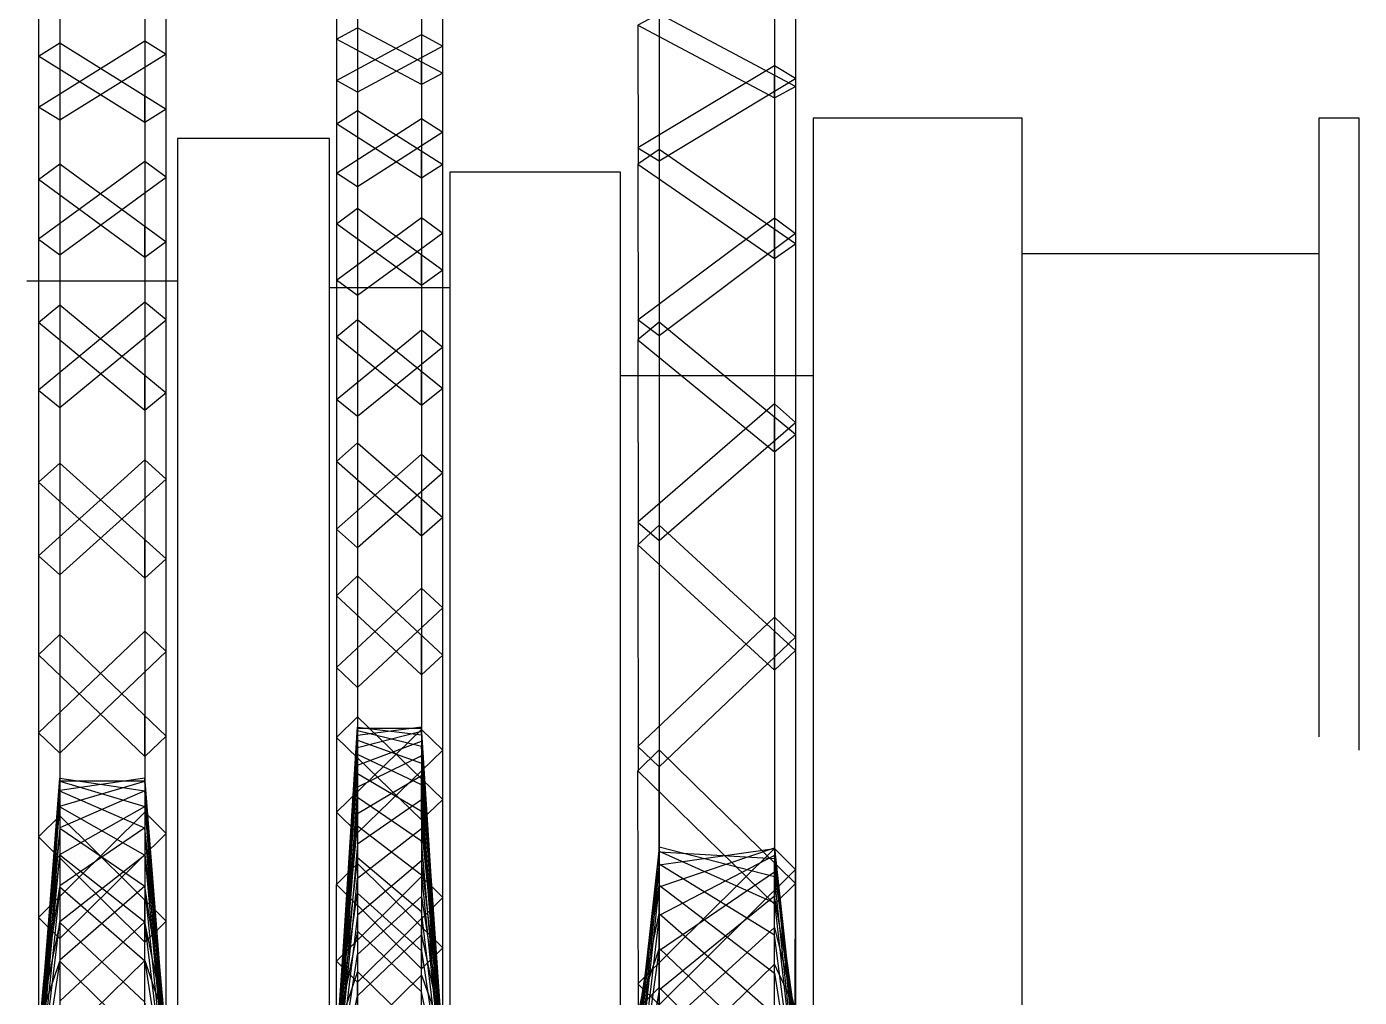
# Model space of a CAD drawing. Header units: millimetres. Extents: x -300 to 383236, y -195106 to -144646.
# Drawn here: x 27391 to 27612.2, y -163190.2 to -163029 of the extents above; entities that cross this region are included whole.
import ezdxf

# ---------------------------------------------------------------- set-up
doc = ezdxf.new("R2010")
doc.units = ezdxf.units.MM
doc.header["$LTSCALE"] = 60
doc.layers.add('EQUIPMENT', color=253, linetype='Continuous', lineweight=0)

# ---------------------------------------------------------------- blocks, each defined once
blk = doc.blocks.new('A$Cc6299706')
at = {"layer": 'EQUIPMENT', "lineweight": -3}
blk.add_lwpolyline([(-44964.73, 31713.33, 1), (-43530.33, 32097.68, 1)], format="xyb", close=True, dxfattribs=at)
for points in [[(-43925.82, 31897.75), (-43925.82, 31928.64), (-43925.82, 31959.32), (-43925.82, 31988.77), (-43925.82, 32016.34), (-43925.82, 32041.42), (-43925.82, 32063.45), (-43925.82, 32081.93)], [(-43929.36, 32080.16), (-43929.36, 32061.24), (-43947.04, 32072.28), (-43943.5, 32074.48), (-43925.82, 32063.45), (-43929.36, 32061.24), (-43929.36, 32038.83), (-43947.04, 32051.8), (-43943.5, 32054.39), (-43925.82, 32041.42), (-43929.36, 32038.83), (-43929.36, 32013.42), (-43947.04, 32028.03), (-43943.5, 32030.96), (-43925.82, 32016.34), (-43929.36, 32013.42), (-43929.36, 31985.58), (-43947.04, 32001.52), (-43943.5, 32004.7), (-43925.82, 31988.77), (-43929.36, 31985.58), (-43929.36, 31955.94), (-43947.04, 31972.84), (-43943.5, 31976.21), (-43925.82, 31959.32), (-43929.36, 31955.94), (-43929.36, 31925.15)], [(-43943.5, 32113.78), (-43943.5, 31951.86)], [(-43943.5, 32112.24), (-43943.5, 31950.29)], [(-43943.5, 32110.65), (-43943.5, 31952.38)], [(-43943.5, 32106.06), (-43943.5, 31947.69)], [(-43943.5, 32102.93), (-43943.5, 31951.84)], [(-43879.89, 31899.37), (-43879.89, 31924.18), (-43879.89, 31948.84), (-43879.89, 31972.8), (-43879.89, 31995.67), (-43879.89, 32017.1), (-43879.89, 32036.74), (-43879.89, 32054.27), (-43879.89, 32069.44), (-43879.89, 32081.98)], [(-43883.43, 32080.49), (-43883.43, 32067.55), (-43897.57, 32075.09), (-43894.04, 32076.97), (-43879.89, 32069.44), (-43883.43, 32067.55), (-43883.43, 32052.03), (-43897.57, 32061.01), (-43894.04, 32063.25), (-43879.89, 32054.27), (-43883.43, 32052.03), (-43883.43, 32034.17), (-43897.57, 32044.45), (-43894.04, 32047.02), (-43879.89, 32036.74), (-43883.43, 32034.17), (-43883.43, 32014.24), (-43897.57, 32025.66), (-43894.04, 32028.52), (-43879.89, 32017.1), (-43883.43, 32014.24), (-43883.43, 31992.57), (-43897.57, 32004.96), (-43894.04, 32008.05), (-43879.89, 31995.67), (-43883.43, 31992.57), (-43883.43, 31969.51), (-43897.57, 31982.65), (-43894.04, 31985.94), (-43879.89, 31972.8), (-43883.43, 31969.51), (-43883.43, 31945.42), (-43897.57, 31959.11), (-43894.04, 31962.53), (-43879.89, 31948.84), (-43883.43, 31945.42), (-43883.43, 31920.67), (-43883.43, 31927.68), (-43883.43, 31926.37)], [(-43894.04, 32102.93), (-43894.04, 31960.59)], [(-43897.57, 32102.73), (-43897.57, 32100.38), (-43897.57, 32094.93), (-43897.57, 32086.46), (-43897.56, 32075.09)], [(-43894.04, 32101.68), (-43894.04, 31959.43)], [(-43894.04, 32101.03), (-43894.04, 31960.84)], [(-43843.98, 32102.46), (-43843.98, 31940.13)], [(-43843.98, 32102.16), (-43843.98, 31937.91)], [(-43894.04, 32097.3), (-43894.04, 31957.4)], [(-43943.5, 32095.4), (-43943.5, 31944.14)], [(-43894.04, 32096.01), (-43894.04, 31960.21)], [(-43843.98, 32094.72), (-43843.98, 31940.92)], [(-43847.51, 32093.48), (-43824.88, 32085.48), (-43824.88, 32065.33)], [(-43843.98, 32093.87), (-43843.98, 31934.32)], [(-43943.5, 32090.78), (-43943.5, 31950.23)], [(-43894.04, 32089.84), (-43894.04, 31954.54)], [(-43947.04, 32089.01), (-43947.03, 32072.28)], [(-43894.04, 32087.95), (-43894.04, 31958.69)], [(-43824.88, 32085.48), (-43821.35, 32086.73), (-43821.35, 32067.21), (-43843.98, 32079.29), (-43847.51, 32077.4), (-43847.5, 32054.32)], [(-43943.5, 32080.47), (-43943.5, 31939.69)], [(-43894.04, 32079.45), (-43894.04, 31950.88)], [(-43843.98, 32079.29), (-43843.98, 31940.23)], [(-43894.04, 32076.97), (-43894.04, 31956.32)], [(-43847.51, 32077.4), (-43824.88, 32065.33), (-43824.88, 32038.66)], [(-43843.98, 32077.9), (-43843.98, 31929.53)], [(-43943.5, 32074.48), (-43943.5, 31947.6)], [(-43897.57, 32075.09), (-43897.56, 32061.01)], [(-43947.04, 32072.28), (-43947.03, 32051.8)], [(-43883.43, 32071.32), (-43883.43, 32067.55)], [(-43883.43, 32071.32), (-43883.43, 32067.55)], [(-43883.43, 32071.32), (-43883.43, 32067.55)], [(-43883.43, 32071.32), (-43883.43, 32067.55)], [(-43824.88, 32069.1), (-43824.88, 32065.33)], [(-43929.36, 32065.65), (-43929.36, 32061.24)], [(-43929.36, 32065.65), (-43929.36, 32061.24)], [(-43929.36, 32065.65), (-43929.36, 32061.24)], [(-43929.36, 32065.65), (-43929.36, 32061.24)], [(-43894.04, 32066.29), (-43894.04, 31946.48)], [(-43824.88, 32065.33), (-43821.35, 32067.21), (-43821.35, 32041.11), (-43843.98, 32056.76), (-43847.51, 32054.32), (-43847.5, 32025.17)], [(-43894.04, 32063.25), (-43894.04, 31953.12)], [(-43943.5, 32061.62), (-43943.5, 31934.47)], [(-43897.57, 32061.01), (-43897.56, 32044.45)], [(-43783.73, 31828.87), (-43783.73, 32062), (-43818.43, 32062), (-43818.43, 31863.57)], [(-43727.83, 31957), (-43727.83, 32062), (-43734.53, 32062), (-43734.53, 31959.24)], [(-43898.73, 31836.34), (-43898.73, 32058.6), (-43923.93, 32058.6), (-43923.93, 31861.53)], [(-43883.43, 32056.52), (-43883.43, 32052.03)], [(-43883.43, 32056.52), (-43883.43, 32052.03)], [(-43883.43, 32056.52), (-43883.43, 32052.03)], [(-43883.43, 32056.52), (-43883.43, 32052.03)], [(-43883.43, 32056.52), (-43883.43, 32052.03)], [(-43883.43, 32056.52), (-43883.43, 32052.03)], [(-43843.98, 32056.76), (-43843.98, 31938.09)], [(-43943.5, 32054.39), (-43943.5, 31944.01)], [(-43847.51, 32054.32), (-43824.88, 32038.66), (-43824.88, 32006.56)], [(-43843.98, 32054.9), (-43843.98, 31923.73)], [(-43850.43, 31836.13), (-43850.43, 32053), (-43878.73, 32053), (-43878.73, 31864.44)], [(-43947.04, 32051.8), (-43947.03, 32028.03)], [(-43894.04, 32050.55), (-43894.04, 31941.42)], [(-43894.04, 32047.02), (-43894.04, 31949.14)], [(-43929.36, 32044.02), (-43929.36, 32038.83)], [(-43929.36, 32044.02), (-43929.36, 32038.83)], [(-43929.36, 32044.02), (-43929.36, 32038.83)], [(-43929.36, 32044.02), (-43929.36, 32038.83)], [(-43929.36, 32044.02), (-43929.36, 32038.83)], [(-43929.36, 32044.02), (-43929.36, 32038.83)], [(-43897.57, 32044.45), (-43897.56, 32025.66)], [(-43824.88, 32043.55), (-43824.88, 32038.66)], [(-43824.88, 32043.55), (-43824.88, 32038.66)], [(-43824.88, 32043.55), (-43824.88, 32038.66)], [(-43824.88, 32038.66), (-43821.35, 32041.11), (-43821.35, 32009.46), (-43843.98, 32028.08), (-43847.51, 32025.17), (-43847.48, 31991.14)], [(-43943.5, 32039.27), (-43943.5, 31928.57)], [(-43883.43, 32039.31), (-43883.43, 32034.17)], [(-43883.43, 32039.31), (-43883.43, 32034.17)], [(-43883.43, 32039.31), (-43883.43, 32034.17)], [(-43883.43, 32039.31), (-43883.43, 32034.17)], [(-43883.43, 32039.31), (-43883.43, 32034.17)], [(-43883.43, 32039.31), (-43883.43, 32034.17)], [(-43883.43, 32039.31), (-43883.43, 32034.17)], [(-43883.43, 32039.31), (-43883.43, 32034.17)], [(-43783.73, 32039.5), (-43734.53, 32039.5)], [(-43948.93, 32034.98), (-43923.93, 32034.98)], [(-43898.73, 32033.88), (-43878.73, 32033.88)], [(-43894.04, 32032.5), (-43894.04, 31935.77)], [(-43943.5, 32030.96), (-43943.5, 31939.55)], [(-43947.04, 32028.03), (-43947.03, 32001.52)], [(-43894.04, 32028.52), (-43894.04, 31944.45)], [(-43843.98, 32028.08), (-43843.98, 31934.59)], [(-43897.57, 32025.66), (-43897.56, 32004.96)], [(-43843.98, 32025.81), (-43843.98, 31917.15)], [(-43847.51, 32025.17), (-43824.88, 32006.56), (-43824.88, 31970.32)], [(-43929.36, 32019.26), (-43929.36, 32013.42)], [(-43929.36, 32019.26), (-43929.36, 32013.42)], [(-43929.36, 32019.26), (-43929.36, 32013.42)], [(-43929.36, 32019.26), (-43929.36, 32013.42)], [(-43929.36, 32019.26), (-43929.36, 32013.42)], [(-43929.36, 32019.26), (-43929.36, 32013.42)], [(-43929.36, 32019.26), (-43929.36, 32013.42)], [(-43929.36, 32019.26), (-43929.36, 32013.42)], [(-43883.43, 32019.96), (-43883.43, 32014.24)], [(-43883.43, 32019.96), (-43883.43, 32014.24)], [(-43883.43, 32019.96), (-43883.43, 32014.24)], [(-43883.43, 32019.96), (-43883.43, 32014.24)], [(-43883.43, 32019.96), (-43883.43, 32014.24)], [(-43883.43, 32019.96), (-43883.43, 32014.24)], [(-43883.43, 32019.96), (-43883.43, 32014.24)], [(-43883.43, 32019.96), (-43883.43, 32014.24)], [(-43883.43, 32019.96), (-43883.43, 32014.24)], [(-43883.43, 32019.96), (-43883.43, 32014.24)], [(-43850.43, 32019.25), (-43818.43, 32019.25)], [(-43943.5, 32013.92), (-43943.5, 31922.14)], [(-43894.04, 32012.41), (-43894.04, 31929.62)], [(-43824.88, 32012.37), (-43824.88, 32006.56)], [(-43824.88, 32012.37), (-43824.88, 32006.56)], [(-43824.88, 32012.37), (-43824.88, 32006.56)], [(-43824.88, 32012.37), (-43824.88, 32006.56)], [(-43824.88, 32012.37), (-43824.88, 32006.56)], [(-43894.04, 32008.05), (-43894.04, 31939.15)], [(-43824.88, 32006.56), (-43821.35, 32009.46), (-43821.35, 31973.57), (-43843.98, 31994.38), (-43847.51, 31991.14), (-43847.46, 31953.58)], [(-43943.5, 32004.7), (-43943.5, 31934.3)], [(-43897.57, 32004.96), (-43897.56, 31982.65)], [(-43947.04, 32001.52), (-43947.02, 31972.84)], [(-43883.43, 31998.76), (-43883.43, 31992.57)], [(-43883.43, 31998.76), (-43883.43, 31992.57)], [(-43883.43, 31998.76), (-43883.43, 31992.57)], [(-43883.43, 31998.76), (-43883.43, 31992.57)], [(-43883.43, 31998.76), (-43883.43, 31992.57)], [(-43883.43, 31998.76), (-43883.43, 31992.57)], [(-43883.43, 31998.76), (-43883.43, 31992.57)], [(-43883.43, 31998.76), (-43883.43, 31992.57)], [(-43883.43, 31998.76), (-43883.43, 31992.57)], [(-43883.43, 31998.76), (-43883.43, 31992.57)], [(-43883.43, 31998.76), (-43883.43, 31992.57)], [(-43883.43, 31998.76), (-43883.43, 31992.57)], [(-43843.98, 31994.38), (-43843.98, 31929.87)], [(-43929.36, 31991.96), (-43929.36, 31985.58)], [(-43929.36, 31991.96), (-43929.36, 31985.58)], [(-43929.36, 31991.96), (-43929.36, 31985.58)], [(-43929.36, 31991.96), (-43929.36, 31985.58)], [(-43929.36, 31991.96), (-43929.36, 31985.58)], [(-43929.36, 31991.96), (-43929.36, 31985.58)], [(-43929.36, 31991.96), (-43929.36, 31985.58)], [(-43929.36, 31991.96), (-43929.36, 31985.58)], [(-43929.36, 31991.96), (-43929.36, 31985.58)], [(-43929.36, 31991.96), (-43929.36, 31985.58)], [(-43894.04, 31990.61), (-43894.04, 31923.08)], [(-43847.51, 31991.14), (-43824.88, 31970.32), (-43824.88, 31931.41)], [(-43843.98, 31991.82), (-43843.98, 31910.06)], [(-43943.5, 31986.12), (-43943.5, 31915.32)], [(-43894.04, 31985.94), (-43894.04, 31933.27)], [(-43897.57, 31982.65), (-43897.56, 31959.11)], [(-43824.88, 31976.82), (-43824.88, 31970.32)], [(-43824.88, 31976.82), (-43824.88, 31970.32)], [(-43824.88, 31976.82), (-43824.88, 31970.32)], [(-43824.88, 31976.82), (-43824.88, 31970.32)], [(-43824.88, 31976.82), (-43824.88, 31970.32)], [(-43824.88, 31976.82), (-43824.88, 31970.32)], [(-43824.88, 31976.82), (-43824.88, 31970.32)], [(-43943.5, 31976.21), (-43943.5, 31928.39)], [(-43883.43, 31976.08), (-43883.43, 31969.51)], [(-43883.43, 31976.08), (-43883.43, 31969.51)], [(-43883.43, 31976.08), (-43883.43, 31969.51)], [(-43883.43, 31976.08), (-43883.43, 31969.51)], [(-43883.43, 31976.08), (-43883.43, 31969.51)], [(-43883.43, 31976.08), (-43883.43, 31969.51)], [(-43883.43, 31976.08), (-43883.43, 31969.51)], [(-43883.43, 31976.08), (-43883.43, 31969.51)], [(-43883.43, 31976.08), (-43883.43, 31969.51)], [(-43883.43, 31976.08), (-43883.43, 31969.51)], [(-43883.43, 31976.08), (-43883.43, 31969.51)], [(-43883.43, 31976.08), (-43883.43, 31969.51)], [(-43883.43, 31976.08), (-43883.43, 31969.51)], [(-43883.43, 31976.08), (-43883.43, 31969.51)], [(-43947.04, 31972.84), (-43947.01, 31942.63)], [(-43824.88, 31970.32), (-43821.35, 31973.57), (-43821.35, 31934.88), (-43843.98, 31957.05), (-43847.51, 31953.58)], [(-43894.04, 31967.43), (-43894.04, 31916.24)], [(-43929.36, 31962.69), (-43929.36, 31955.94)], [(-43929.36, 31962.69), (-43929.36, 31955.94)], [(-43929.36, 31962.69), (-43929.36, 31955.94)], [(-43929.36, 31962.69), (-43929.36, 31955.94)], [(-43929.36, 31962.69), (-43929.36, 31955.94)], [(-43929.36, 31962.69), (-43929.36, 31955.94)], [(-43929.36, 31962.69), (-43929.36, 31955.94)], [(-43929.36, 31962.69), (-43929.36, 31955.94)], [(-43929.36, 31962.69), (-43929.36, 31955.94)], [(-43929.36, 31962.69), (-43929.36, 31955.94)], [(-43929.36, 31962.69), (-43929.36, 31955.94)], [(-43929.36, 31962.69), (-43929.36, 31955.94)], [(-43894.04, 31962.53), (-43894.04, 31926.95)], [(-43897.55, 31900.16), (-43894.04, 31923.08), (-43883.43, 31932.73), (-43879.89, 31909.65)], [(-43879.89, 31908.82), (-43883.43, 31948.76), (-43894.04, 31941.42), (-43897.55, 31901.62)], [(-43897.55, 31903.47), (-43894.04, 31954.54), (-43883.43, 31958.52), (-43879.89, 31907.38)], [(-43879.89, 31905.53), (-43883.43, 31960.64), (-43894.04, 31960.59), (-43897.55, 31905.47)], [(-43897.55, 31907.34), (-43894.04, 31958.69), (-43883.43, 31954.83), (-43879.89, 31903.53)], [(-43879.89, 31901.68), (-43883.43, 31941.89), (-43894.04, 31949.14), (-43897.55, 31908.81)], [(-43894.04, 31909.21), (-43883.43, 31919.67), (-43879.92, 31909.83)], [(-43879.89, 31909.45), (-43883.43, 31938.65), (-43894.04, 31929.62), (-43897.55, 31900.59)], [(-43897.55, 31902.2), (-43894.04, 31946.48), (-43883.43, 31952.8), (-43879.89, 31908.4)], [(-43879.89, 31906.8), (-43883.43, 31960.11), (-43894.04, 31957.4), (-43897.55, 31904.14)], [(-43897.55, 31906.13), (-43894.04, 31960.84), (-43883.43, 31959.56), (-43879.89, 31904.86)], [(-43879.89, 31902.89), (-43883.43, 31951.23), (-43894.04, 31956.32), (-43897.55, 31907.88)], [(-43897.55, 31909.16), (-43894.04, 31944.45), (-43883.43, 31936.29), (-43879.89, 31901.13)], [(-43879.89, 31900.65), (-43883.43, 31930.18), (-43894.04, 31939.15), (-43897.55, 31909.45)], [(-43897.57, 31959.11), (-43897.56, 31934.7)], [(-43897.55, 31899.81), (-43894.04, 31916.24), (-43883.43, 31926.37), (-43879.89, 31909.77)], [(-43879.89, 31906.18), (-43883.43, 31960.82), (-43894.04, 31959.43), (-43897.55, 31904.81)], [(-43897.55, 31908.37), (-43894.04, 31953.12), (-43883.43, 31946.9), (-43879.89, 31902.26)], [(-43879.89, 31904.19), (-43883.43, 31957.61), (-43894.04, 31960.21), (-43897.55, 31906.75)], [(-43897.55, 31901.07), (-43894.04, 31935.77), (-43883.43, 31944.01), (-43879.89, 31909.18)], [(-43879.89, 31907.92), (-43883.43, 31956.07), (-43894.04, 31950.88), (-43897.55, 31902.83)], [(-43843.98, 31957.05), (-43843.98, 31924.13)], [(-43943.5, 31956.5), (-43943.5, 31908.25)], [(-43821.35, 31894.96), (-43843.98, 31917.58), (-43847.51, 31914.05)], [(-43847.42, 31913.38), (-43843.98, 31929.87), (-43824.88, 31913.07)], [(-43824.88, 31905.81), (-43843.98, 31924.13), (-43847.42, 31913.95), (-43847.51, 31953.58), (-43824.88, 31931.41)], [(-43843.98, 31914.72), (-43843.98, 31903.99), (-43843.98, 31954.27)], [(-43946.92, 31911.47), (-43943.5, 31934.3), (-43929.36, 31922.02), (-43925.82, 31898.66)], [(-43925.82, 31901.91), (-43929.36, 31944.06), (-43943.5, 31950.23), (-43947, 31908.07)], [(-43947, 31908.94), (-43943.5, 31947.6), (-43929.36, 31939.6), (-43925.82, 31900.96)], [(-43925.82, 31909.68), (-43929.36, 31944.09), (-43943.5, 31934.47), (-43947, 31900.08)], [(-43947, 31900.96), (-43943.5, 31939.69), (-43929.36, 31947.66), (-43925.82, 31908.9)], [(-43925.82, 31910.86), (-43929.36, 31934.41), (-43943.5, 31922.14), (-43947, 31898.64)], [(-43947, 31899.3), (-43943.5, 31928.57), (-43929.36, 31939.64), (-43925.82, 31910.33)], [(-43925.82, 31908.03), (-43929.36, 31950.27), (-43943.5, 31944.14), (-43947, 31901.92)], [(-43947, 31902.93), (-43943.5, 31947.69), (-43929.36, 31951.85), (-43925.82, 31907.08)], [(-43925.82, 31905.02), (-43929.36, 31951.85), (-43943.5, 31951.86), (-43947, 31905.04)], [(-43943.5, 31908.25), (-43929.36, 31922.06), (-43925.82, 31911.49)], [(-43925.82, 31911.25), (-43929.36, 31928.5), (-43943.5, 31915.32)], [(-43947, 31906.09), (-43943.5, 31952.38), (-43929.36, 31950.25), (-43925.82, 31903.96)], [(-43925.82, 31899.32), (-43929.36, 31928.46), (-43943.5, 31939.55), (-43946.86, 31911.47)], [(-43883.43, 31951.23), (-43883.43, 31952.26), (-43883.43, 31948.76)], [(-43883.43, 31952.26), (-43883.43, 31945.42), (-43883.43, 31952.26), (-43883.43, 31945.42), (-43883.43, 31952.26), (-43883.43, 31946.9)], [(-43929.36, 31884.43), (-43929.36, 31900.97), (-43929.36, 31925.15), (-43925.82, 31928.64), (-43943.5, 31946.12), (-43947.04, 31942.63), (-43929.36, 31925.15), (-43929.36, 31932.14), (-43929.36, 31928.5)], [(-43943.5, 31946.12), (-43943.5, 31921.95)], [(-43929.28, 31901.05), (-43932.89, 31904.5), (-43925.82, 31900.09), (-43929.36, 31934.37), (-43943.5, 31944.01), (-43947, 31909.72), (-43939.97, 31904.5), (-43947, 31910.38)], [(-43947.04, 31942.63), (-43947, 31911.61)], [(-43894.04, 31943.26), (-43894.04, 31909.21)], [(-43821.35, 31899.41), (-43824.88, 31926.27), (-43843.98, 31938.09), (-43847.42, 31911.18)], [(-43847.42, 31912.43), (-43843.98, 31934.59), (-43824.88, 31919.98), (-43821.35, 31897.9)], [(-43821.35, 31906.8), (-43824.88, 31940.64), (-43843.98, 31937.91), (-43847.42, 31904.1)], [(-43847.42, 31906.04), (-43843.98, 31940.13), (-43824.88, 31939.01), (-43821.35, 31904.91)], [(-43821.35, 31912.78), (-43824.88, 31932.75), (-43843.98, 31917.15), (-43847.42, 31897.26)], [(-43847.42, 31898.69), (-43843.98, 31923.73), (-43824.88, 31936.78), (-43821.35, 31911.66)], [(-43821.35, 31902.99), (-43824.88, 31935.98), (-43843.98, 31940.92), (-43847.42, 31907.91)], [(-43847.42, 31909.64), (-43843.98, 31940.23), (-43824.88, 31931.68), (-43821.35, 31901.13)], [(-43821.35, 31910.25), (-43824.88, 31939.51), (-43843.98, 31929.53), (-43847.42, 31900.35)], [(-43847.42, 31902.17), (-43843.98, 31934.32), (-43824.88, 31940.81), (-43821.35, 31908.61)], [(-43821.44, 31914.11), (-43821.35, 31937.19), (-43824.88, 31940.7), (-43847.51, 31918.23), (-43843.98, 31914.72), (-43821.35, 31937.19)], [(-43883.43, 31886.15), (-43883.43, 31902.73), (-43883.43, 31920.67), (-43879.89, 31924.18), (-43894.04, 31938.2), (-43897.57, 31934.7)], [(-43894.04, 31938.2), (-43894.04, 31920.27)], [(-43824.88, 31936.78), (-43824.88, 31938.34), (-43824.88, 31932.75)], [(-43824.88, 31931.68), (-43824.88, 31938.34), (-43824.88, 31935.98)], [(-43824.88, 31938.34), (-43824.88, 31931.41)], [(-43879.89, 31899.57), (-43883.43, 31909.83), (-43894.04, 31920.27), (-43897.55, 31909.83), (-43897.57, 31934.7), (-43883.43, 31920.67), (-43883.43, 31927.68), (-43883.43, 31923.67)], [(-43897.55, 31909.66), (-43894.04, 31933.27), (-43883.43, 31923.67), (-43879.89, 31900.22), (-43885.2, 31904.5), (-43879.89, 31899.86), (-43883.43, 31916.85), (-43894.04, 31926.95), (-43897.55, 31909.79)], [(-43929.36, 31932.14), (-43929.36, 31925.15), (-43929.36, 31932.14), (-43929.36, 31928.46)], [(-43932.89, 31904.5), (-43925.82, 31898.13), (-43929.36, 31915.18), (-43943.5, 31928.39), (-43946.96, 31911.47)], [(-43943.5, 31925.72), (-43943.5, 31906.88)], [(-43947, 31911.53), (-43943.5, 31921.95), (-43929.36, 31908.12), (-43925.82, 31897.75), (-43925.82, 31897.51), (-43929.36, 31900.97)], [(-43879.89, 31878.65), (-43883.43, 31875.13), (-43897.57, 31889.2), (-43894.04, 31892.72), (-43894.04, 31906.27), (-43894.04, 31918.47)]]:
    blk.add_lwpolyline(points, dxfattribs=at)
for points in [[(-43947.04, 32063.83), (-43929.36, 32074.82), (-43925.82, 32072.62), (-43943.5, 32061.62)], [(-43879.89, 32073.96), (-43894.04, 32066.29), (-43897.57, 32068.21), (-43883.43, 32075.87)], [(-43883.43, 32067.55), (-43883.43, 32071.32)], [(-43883.43, 32067.55), (-43883.43, 32071.32)], [(-43847.51, 32057.04), (-43843.98, 32054.9), (-43821.35, 32068.54), (-43824.88, 32070.68)], [(-43824.88, 32065.33), (-43824.88, 32069.1)], [(-43824.88, 32065.33), (-43824.88, 32069.1)], [(-43929.36, 32061.24), (-43929.36, 32065.65)], [(-43929.36, 32061.24), (-43929.36, 32065.65)], [(-43897.57, 32052.83), (-43883.43, 32061.93), (-43879.89, 32059.65), (-43894.04, 32050.55)], [(-43883.43, 32052.03), (-43883.43, 32056.52)], [(-43883.43, 32052.03), (-43883.43, 32056.52)], [(-43947.04, 32041.86), (-43943.5, 32039.27), (-43925.82, 32052.2), (-43929.36, 32054.79)], [(-43897.57, 32035.09), (-43883.43, 32045.48), (-43879.89, 32042.89), (-43894.04, 32032.5)], [(-43847.51, 32028.47), (-43824.88, 32045.45), (-43821.35, 32042.8), (-43843.98, 32025.81)], [(-43929.36, 32038.83), (-43929.36, 32044.02)], [(-43929.36, 32038.83), (-43929.36, 32044.02)], [(-43824.88, 32038.66), (-43824.88, 32043.55)], [(-43824.88, 32038.66), (-43824.88, 32043.55)], [(-43883.43, 32034.17), (-43883.43, 32039.31)], [(-43883.43, 32034.17), (-43883.43, 32039.31)], [(-43947.04, 32016.83), (-43943.5, 32013.92), (-43925.82, 32028.5), (-43929.36, 32031.41)], [(-43879.89, 32023.92), (-43894.04, 32012.41), (-43897.57, 32015.28), (-43883.43, 32026.8)], [(-43929.36, 32013.42), (-43929.36, 32019.26)], [(-43929.36, 32013.42), (-43929.36, 32019.26)], [(-43883.43, 32014.24), (-43883.43, 32019.96)], [(-43883.43, 32014.24), (-43883.43, 32019.96)], [(-43847.51, 31994.88), (-43843.98, 31991.82), (-43821.35, 32011.45), (-43824.88, 32014.52)], [(-43824.88, 32006.56), (-43824.88, 32012.37)], [(-43824.88, 32006.56), (-43824.88, 32012.37)], [(-43879.89, 32003.06), (-43894.04, 31990.61), (-43897.57, 31993.72), (-43883.43, 32006.17)], [(-43947.04, 31989.3), (-43929.36, 32005.21), (-43925.82, 32002.03), (-43943.5, 31986.12)], [(-43883.43, 31992.57), (-43883.43, 31998.76)], [(-43883.43, 31992.57), (-43883.43, 31998.76)], [(-43929.36, 31985.58), (-43929.36, 31991.96)], [(-43929.36, 31985.58), (-43929.36, 31991.96)], [(-43879.89, 31980.63), (-43894.04, 31967.43), (-43897.57, 31970.73), (-43883.43, 31983.93)], [(-43847.51, 31957.63), (-43824.88, 31979.12), (-43821.35, 31975.76), (-43843.98, 31954.27)], [(-43947.04, 31959.88), (-43943.5, 31956.5), (-43925.82, 31973.38), (-43929.36, 31976.75)], [(-43824.88, 31970.32), (-43824.88, 31976.82)], [(-43824.88, 31970.32), (-43824.88, 31976.82)], [(-43883.43, 31969.51), (-43883.43, 31976.08)], [(-43883.43, 31969.51), (-43883.43, 31976.08)], [(-43929.36, 31955.94), (-43929.36, 31962.69)], [(-43929.36, 31955.94), (-43929.36, 31962.69)], [(-43879.89, 31957), (-43894.04, 31943.26), (-43897.57, 31946.69), (-43883.43, 31960.43)], [(-43932.89, 31904.5), (-43925.82, 31906.06), (-43929.36, 31952.38), (-43943.5, 31950.29), (-43947, 31903.98), (-43939.97, 31904.5), (-43947, 31907.1), (-43943.5, 31951.84), (-43929.36, 31947.64), (-43925.82, 31902.92)], [(-43883.43, 31945.42), (-43883.43, 31952.26)], [(-43883.43, 31945.42), (-43883.43, 31952.26)], [(-43947.04, 31929.21), (-43943.5, 31925.72), (-43925.82, 31943.19), (-43929.36, 31946.69)], [(-43824.88, 31931.41), (-43824.88, 31938.34)], [(-43824.88, 31931.41), (-43824.88, 31938.34)], [(-43879.89, 31932.52), (-43894.04, 31918.47), (-43897.57, 31921.99), (-43883.43, 31936.04)], [(-43821.35, 31895.15), (-43824.88, 31898.49), (-43824.88, 31931.41), (-43821.35, 31934.88)], [(-43830.9, 31904.5), (-43821.35, 31913.98), (-43824.88, 31921.47), (-43843.98, 31902.74), (-43847.42, 31895.35), (-43837.96, 31904.5), (-43847.42, 31896.13), (-43843.98, 31910.06), (-43824.88, 31927.57), (-43821.35, 31913.57)]]:
    blk.add_lwpolyline(points, close=True, dxfattribs=at)
for start, end in [(14.9998, 194.99986), (14.9998, 194.99986), (14.9998, 194.99986), (14.9998, 194.99986), (194.9998, 14.99986), (194.9998, 14.99986), (194.9998, 14.99986), (194.9998, 14.99986)]:
    blk.add_arc((-44247.53, 31905.5), 742.5, start, end, dxfattribs=at)
blk = doc.blocks.new('A$C44261593')
h = blk.add_hatch()
h.set_pattern_fill('ANSI31', color=253, scale=100)
h.set_pattern_definition([(45, (0, -50460), (-224.5064, 224.5064), [])])
edge = h.paths.add_edge_path()
edge.add_line((-58347.03, -14256), (-58347.03, -14056))
edge.add_line((-58347.03, -14056), (-57547.03, -14056))
edge.add_line((-57547.03, -14056), (-57547.03, -15056))
edge.add_line((-57547.03, -15056), (-60547.03, -15056))
edge.add_line((-60547.03, -15056), (-60547.03, -31056))
edge.add_line((-60547.03, -31056), (-57647.03, -31056))
edge.add_line((-57647.03, -31056), (-57647.03, -32268))
edge.add_line((-57647.03, -32268), (-43347.03, -32268))
edge.add_line((-43347.03, -32268), (-43347.03, -29256))
edge.add_line((-43347.03, -29256), (-34347.03, -29256))
edge.add_line((-34347.03, -29256), (-34347.03, -14206))
edge.add_line((-34347.03, -14206), (-33547.03, -14206))
edge.add_line((-33547.03, -14206), (-33547.03, -29256))
edge.add_line((-33547.03, -29256), (-30497.03, -29256))
edge.add_line((-30497.03, -29256), (-30497.03, -30056))
edge.add_line((-30497.03, -30056), (-30547.03, -30056))
edge.add_line((-30547.03, -30056), (-30547.03, -34906))
edge.add_line((-30547.03, -34906), (-30569.24, -34906))
edge.add_arc((-31589.72, -35133.69), 1045.58, 12.57767, 76.57873)
edge.add_line((-31347.03, -34116.66), (-31347.03, -30056))
edge.add_line((-31347.03, -30056), (-42547.03, -30056))
edge.add_line((-42547.03, -30056), (-42547.03, -34906))
edge.add_line((-42547.03, -34906), (-43347.03, -34906))
edge.add_line((-43347.03, -34906), (-43347.03, -33068))
edge.add_line((-43347.03, -33068), (-57647.03, -33068))
edge.add_line((-57647.03, -33068), (-57647.03, -34906))
edge.add_line((-57647.03, -34906), (-58447.03, -34906))
edge.add_line((-58447.03, -34906), (-58447.03, -31856))
edge.add_line((-58447.03, -31856), (-66197.03, -31856))
edge.add_line((-66197.03, -31856), (-66197.03, -31056))
edge.add_line((-66197.03, -31056), (-61347.03, -31056))
edge.add_line((-61347.03, -31056), (-61347.03, -14256))
edge.add_line((-61347.03, -14256), (-58347.03, -14256))

msp = doc.modelspace()

# ---------------------------------------------------------------- block references
for name, p in [('A$C44261593', (71340, -144646.13)), ('A$Cc6299706', (71340, -195106.13))]:
    msp.add_blockref(name, p)

doc.saveas('drawing.dxf')
